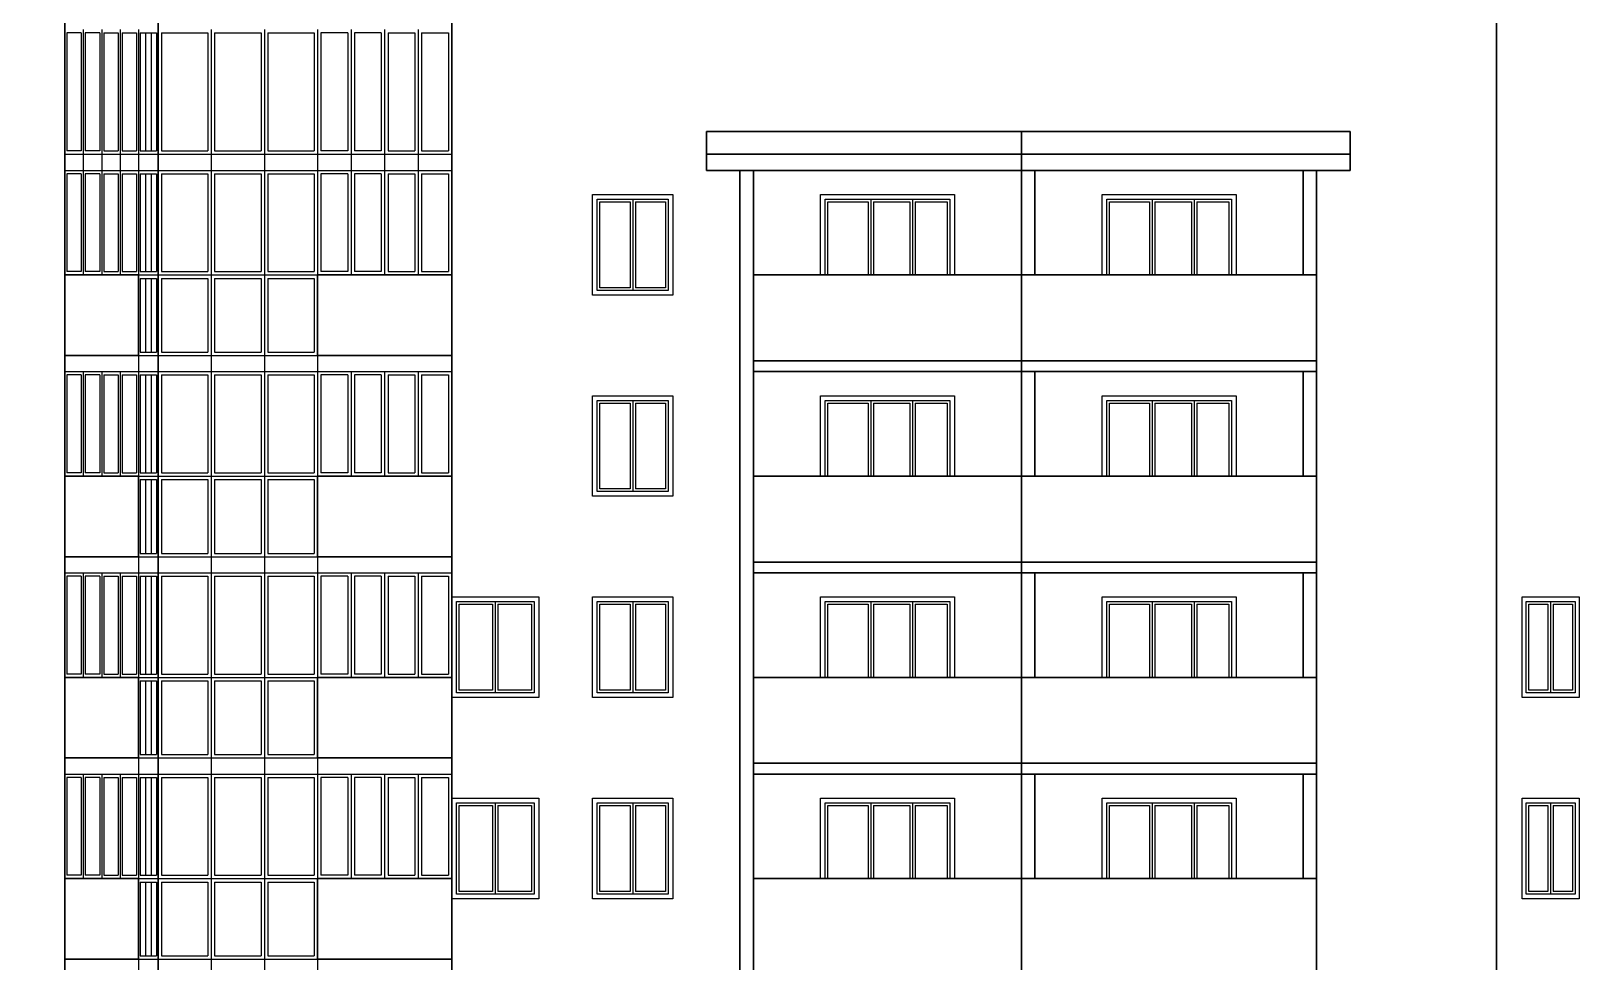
# Model space of a CAD drawing. Header units: inches. Extents: x -634 to 3638, y -6930911 to 5552.
# Drawn here: x 1970.87 to 1993.28, y 3421.31 to 3434.7 of the extents above; entities that cross this region are included whole.
import ezdxf

# ---------------------------------------------------------------- set-up
doc = ezdxf.new("R2010")
doc.units = ezdxf.units.IN
doc.header["$MEASUREMENT"] = 0
doc.linetypes.add('Dashed', pattern=[1128.888893, 564.444447, -564.444447])
for name, color, linetype, lineweight in [('ELEV', 134, 'Continuous', 18), ('фасады', 7, 'Continuous', 30), ('фасады2', 7, 'Continuous', 25)]:
    doc.layers.add(name, color=color, linetype=linetype, lineweight=lineweight)

msp = doc.modelspace()

# ---------------------------------------------------------------- hatches: boundary and pattern name
at = {"layer": 'ELEV', "linetype": 'Continuous'}
h = msp.add_hatch(dxfattribs=at)
h.set_pattern_fill('ANSI31', color=256, scale=0.01044, style=0)
h.set_pattern_definition([(45, (1262.311104, 3366.587935), (-0.02343928418428, 0.02343928418428), [])])
edge = h.paths.add_edge_path()
edge.add_ellipse((1445.78234, 3471.96182), major_axis=(0, 6932302.83262), ratio=0.00000001506, start_angle=89.999976115149, end_angle=270.000023884851)
edge.add_line((1445.67794, 3474.85168), (1445.67794, 3528.48347))
edge.add_line((1445.67794, 3528.48347), (1445.88675, 3528.48347))
edge.add_line((1445.88675, 3528.48347), (1445.88675, 3474.85168))

# ---------------------------------------------------------------- linework, layer by layer
at = {"layer": 'фасады', "color": 7, "ltscale": 100}
for points in [[(1971.35678, 3426.90714), (1971.35678, 3439.77536)], [(1972.69762, 3439.77536), (1972.69762, 3426.90714)], [(1976.92272, 3439.77536), (1976.92272, 3426.90714)], [(1989.84882, 3432.69494), (1980.58833, 3432.69494)], [(1971.35678, 3400.86201), (1971.35678, 3426.90714)], [(1972.69762, 3426.90714), (1972.69762, 3400.86201)], [(1976.92272, 3426.90714), (1976.92272, 3400.86201)]]:
    msp.add_lwpolyline(points, dxfattribs=at)
at = {"layer": 'фасады', "color": 7, "linetype": 'Dashed', "ltscale": 100}
for points in [[(1991.95462, 3432.69494), (1991.95462, 3436.10975)], [(1980.58833, 3432.69494), (1980.58833, 3433.25448)], [(1980.58833, 3433.25448), (1989.84882, 3433.25448)], [(1985.12211, 3433.25448), (1985.12211, 3429.80104)], [(1989.84882, 3432.69494), (1989.84882, 3433.25448)], [(1980.58833, 3432.92645), (1989.84882, 3432.92645)], [(1981.07065, 3432.69494), (1981.07065, 3429.80104)], [(1981.26358, 3432.69494), (1981.26358, 3429.80104)], [(1985.31504, 3432.69494), (1985.31504, 3431.19011)], [(1989.17358, 3432.69494), (1989.17358, 3431.19011)], [(1989.3665, 3432.69494), (1989.3665, 3429.80104)], [(1991.95462, 3432.69494), (1991.95462, 3429.80104)], [(1981.26358, 3431.19011), (1989.3665, 3431.19011)], [(1981.07065, 3429.80104), (1981.07065, 3426.90714)], [(1981.26358, 3429.95538), (1989.3665, 3429.95538)], [(1981.26358, 3429.80104), (1981.26358, 3426.90714)], [(1981.26358, 3429.80104), (1989.3665, 3429.80104)], [(1985.12211, 3429.80104), (1985.12211, 3426.90714)], [(1985.31504, 3429.80104), (1985.31504, 3428.29621)], [(1989.17358, 3429.80104), (1989.17358, 3428.29621)], [(1989.3665, 3429.80104), (1989.3665, 3426.90714)], [(1991.95462, 3429.80104), (1991.95462, 3426.90714)], [(1981.26358, 3428.29621), (1989.3665, 3428.29621)], [(1981.07065, 3426.90714), (1981.07065, 3424.01323)], [(1981.26358, 3427.06148), (1989.3665, 3427.06148)], [(1981.26358, 3426.90714), (1981.26358, 3424.01323)], [(1981.26358, 3426.90714), (1989.3665, 3426.90714)], [(1981.26358, 3426.90714), (1989.3665, 3426.90714)], [(1985.12211, 3426.90714), (1985.12211, 3424.01323)], [(1985.31504, 3426.90714), (1985.31504, 3425.40231)], [(1989.17358, 3426.90714), (1989.17358, 3425.40231)], [(1989.3665, 3426.90714), (1989.3665, 3424.01323)], [(1991.95462, 3426.90714), (1991.95462, 3424.01323)], [(1981.26358, 3425.40231), (1989.3665, 3425.40231)], [(1981.26358, 3424.16758), (1989.3665, 3424.16758)], [(1981.07065, 3424.01323), (1981.07065, 3421.11933)], [(1981.26358, 3424.01323), (1981.26358, 3421.11933)], [(1981.26358, 3424.01323), (1989.3665, 3424.01323)], [(1985.12211, 3424.01323), (1985.12211, 3421.11933)], [(1985.31504, 3424.01323), (1985.31504, 3422.5084)], [(1989.17358, 3424.01323), (1989.17358, 3422.5084)], [(1989.3665, 3424.01323), (1989.3665, 3421.11933)], [(1991.95462, 3424.01323), (1991.95462, 3421.11933)], [(1981.26358, 3422.5084), (1989.3665, 3422.5084)]]:
    msp.add_lwpolyline(points, dxfattribs=at)
at = {"layer": 'фасады', "color": 7, "ltscale": 100}
for points in [[(1971.35678, 3431.19011), (1972.41788, 3431.19011), (1972.41788, 3430.03255), (1971.35678, 3430.03255)], [(1976.92272, 3431.19011), (1974.99345, 3431.19011), (1974.99345, 3430.03255), (1976.92272, 3430.03255)], [(1971.35678, 3428.29621), (1972.41788, 3428.29621), (1972.41788, 3427.13865), (1971.35678, 3427.13865)], [(1976.92272, 3428.29621), (1974.99345, 3428.29621), (1974.99345, 3427.13865), (1976.92272, 3427.13865)], [(1971.35678, 3425.40231), (1972.41788, 3425.40231), (1972.41788, 3424.24475), (1971.35678, 3424.24475)], [(1976.92272, 3425.40231), (1974.99345, 3425.40231), (1974.99345, 3424.24475), (1976.92272, 3424.24475)], [(1971.35678, 3422.5084), (1972.41788, 3422.5084), (1972.41788, 3421.35084), (1971.35678, 3421.35084)], [(1976.92272, 3422.5084), (1974.99345, 3422.5084), (1974.99345, 3421.35084), (1976.92272, 3421.35084)]]:
    msp.add_lwpolyline(points, close=True, dxfattribs=at)
at = {"layer": 'фасады2', "color": 7, "ltscale": 100}
for p, q in [((1972.41788, 3431.19011), (1971.35678, 3431.19011)), ((1972.41788, 3431.19011), (1971.35678, 3431.19011)), ((1972.41788, 3431.19011), (1971.35678, 3431.19011)), ((1976.92272, 3431.19011), (1974.99345, 3431.19011)), ((1976.92272, 3431.19011), (1974.99345, 3431.19011)), ((1976.92272, 3431.19011), (1974.99345, 3431.19011)), ((1972.41788, 3428.29621), (1971.35678, 3428.29621)), ((1972.41788, 3428.29621), (1971.35678, 3428.29621)), ((1972.41788, 3428.29621), (1971.35678, 3428.29621)), ((1976.92272, 3428.29621), (1974.99345, 3428.29621)), ((1976.92272, 3428.29621), (1974.99345, 3428.29621)), ((1976.92272, 3428.29621), (1974.99345, 3428.29621)), ((1976.99025, 3426.49234), (1978.10922, 3426.49234)), ((1976.99025, 3425.18044), (1976.99025, 3426.49234)), ((1977.02883, 3425.21903), (1977.02883, 3426.45376)), ((1977.02883, 3426.45376), (1977.51115, 3426.45376)), ((1977.58832, 3426.45376), (1978.07064, 3426.45376)), ((1978.07064, 3426.45376), (1978.07064, 3425.21903)), ((1978.10922, 3426.49234), (1978.10922, 3425.18044)), ((1992.38243, 3425.18044), (1992.38243, 3426.49234)), ((1992.38243, 3426.49234), (1993.08662, 3426.49234)), ((1992.42102, 3425.21903), (1992.42102, 3426.45376)), ((1992.42102, 3426.45376), (1992.69594, 3426.45376)), ((1992.77311, 3426.45376), (1993.04803, 3426.45376)), ((1993.04803, 3426.45376), (1993.04803, 3425.21903)), ((1993.08662, 3426.49234), (1993.08662, 3425.18044)), ((1972.41788, 3425.40231), (1971.35678, 3425.40231)), ((1972.41788, 3425.40231), (1971.35678, 3425.40231)), ((1972.41788, 3425.40231), (1971.35678, 3425.40231)), ((1976.92272, 3425.40231), (1974.99345, 3425.40231)), ((1976.92272, 3425.40231), (1974.99345, 3425.40231)), ((1976.92272, 3425.40231), (1974.99345, 3425.40231)), ((1978.10922, 3425.18044), (1976.99025, 3425.18044)), ((1977.51115, 3425.21903), (1977.02883, 3425.21903)), ((1978.07064, 3425.21903), (1977.58832, 3425.21903)), ((1993.08662, 3425.18044), (1992.38243, 3425.18044)), ((1992.69594, 3425.21903), (1992.42102, 3425.21903)), ((1993.04803, 3425.21903), (1992.77311, 3425.21903)), ((1976.99025, 3423.59844), (1978.10922, 3423.59844)), ((1976.99025, 3422.28654), (1976.99025, 3423.59844)), ((1977.02883, 3422.32512), (1977.02883, 3423.55986)), ((1977.02883, 3423.55986), (1977.51115, 3423.55986)), ((1977.58832, 3423.55986), (1978.07064, 3423.55986)), ((1978.07064, 3423.55986), (1978.07064, 3422.32512)), ((1978.10922, 3423.59844), (1978.10922, 3422.28654)), ((1992.38243, 3422.28654), (1992.38243, 3423.59844)), ((1992.38243, 3423.59844), (1993.08662, 3423.59844)), ((1992.42102, 3422.32512), (1992.42102, 3423.55986)), ((1992.42102, 3423.55986), (1992.69594, 3423.55986)), ((1992.77311, 3423.55986), (1993.04803, 3423.55986)), ((1993.04803, 3423.55986), (1993.04803, 3422.32512)), ((1993.08662, 3423.59844), (1993.08662, 3422.28654)), ((1972.41788, 3422.5084), (1971.35678, 3422.5084)), ((1972.41788, 3422.5084), (1971.35678, 3422.5084)), ((1972.41788, 3422.5084), (1971.35678, 3422.5084)), ((1976.92272, 3422.5084), (1974.99345, 3422.5084)), ((1976.92272, 3422.5084), (1974.99345, 3422.5084)), ((1976.92272, 3422.5084), (1974.99345, 3422.5084)), ((1978.10922, 3422.28654), (1976.99025, 3422.28654)), ((1977.51115, 3422.32512), (1977.02883, 3422.32512)), ((1978.07064, 3422.32512), (1977.58832, 3422.32512)), ((1993.08662, 3422.28654), (1992.38243, 3422.28654)), ((1992.69594, 3422.32512), (1992.42102, 3422.32512)), ((1993.04803, 3422.32512), (1992.77311, 3422.32512))]:
    msp.add_line(p, q, dxfattribs=at)
at = {"layer": 'фасады2', "color": 7, "linetype": 'Dashed', "ltscale": 100}
for points in [[(1976.92272, 3432.69494), (1976.92272, 3439.77536)], [(1971.35678, 3434.72067), (1971.35678, 3432.69494)], [(1971.62206, 3434.72067), (1971.62206, 3432.69494)], [(1971.88733, 3434.72067), (1971.88733, 3432.69494)], [(1972.1526, 3434.72067), (1972.1526, 3432.69494)], [(1972.41788, 3434.72067), (1972.41788, 3432.69494)], [(1972.69762, 3434.72067), (1972.69762, 3432.69494)], [(1973.46258, 3434.72067), (1973.46258, 3432.69494)], [(1974.22753, 3434.72067), (1974.22753, 3432.69494)], [(1974.99345, 3434.72067), (1974.99345, 3432.69494)], [(1975.47577, 3434.72067), (1975.47577, 3432.69494)], [(1975.95809, 3434.72067), (1975.95809, 3432.69494)], [(1976.4404, 3434.72067), (1976.4404, 3432.69494)], [(1971.38572, 3434.67244), (1971.38572, 3432.97469)], [(1971.59312, 3434.67244), (1971.38572, 3434.67244)], [(1971.59312, 3434.67244), (1971.59312, 3432.97469)], [(1971.65099, 3434.67244), (1971.65099, 3432.97469)], [(1971.85839, 3434.67244), (1971.65099, 3434.67244)], [(1971.85839, 3434.67244), (1971.85839, 3432.97469)], [(1971.91627, 3434.67244), (1971.91627, 3432.97469)], [(1971.91627, 3434.67244), (1972.12367, 3434.67244)], [(1972.12367, 3434.67244), (1972.12367, 3432.97469)], [(1972.18154, 3434.67244), (1972.18154, 3432.97469)], [(1972.18154, 3434.67244), (1972.38894, 3434.67244)], [(1972.38894, 3434.67244), (1972.38894, 3432.97469)], [(1972.44199, 3434.67244), (1972.67351, 3434.67244)], [(1972.74585, 3434.67244), (1973.41435, 3434.67244)], [(1973.51081, 3434.67244), (1974.1793, 3434.67244)], [(1974.27576, 3434.67244), (1974.94426, 3434.67244)], [(1975.42754, 3434.67244), (1975.04168, 3434.67244)], [(1975.42754, 3434.67244), (1975.42754, 3432.97469)], [(1975.524, 3434.67244), (1975.524, 3432.97469)], [(1975.90986, 3434.67244), (1975.524, 3434.67244)], [(1975.90986, 3434.67244), (1975.90986, 3432.97469)], [(1976.00632, 3434.67244), (1976.00632, 3432.97469)], [(1976.00632, 3434.67244), (1976.39217, 3434.67244)], [(1976.39217, 3434.67244), (1976.39217, 3432.97469)], [(1976.48864, 3434.67244), (1976.48864, 3432.97469)], [(1976.48864, 3434.67244), (1976.87449, 3434.67244)], [(1971.35678, 3432.92645), (1976.92272, 3432.92645)], [(1971.35678, 3432.92645), (1976.92272, 3432.92645)], [(1971.35678, 3432.92645), (1976.92272, 3432.92645)], [(1971.59312, 3432.97469), (1971.38572, 3432.97469)], [(1971.85839, 3432.97469), (1971.65099, 3432.97469)], [(1971.91627, 3432.97469), (1972.12367, 3432.97469)], [(1972.18154, 3432.97469), (1972.38894, 3432.97469)], [(1972.44199, 3432.97469), (1972.67351, 3432.97469)], [(1972.74585, 3432.97469), (1973.41435, 3432.97469)], [(1973.51081, 3432.97469), (1974.1793, 3432.97469)], [(1974.27576, 3432.97469), (1974.94426, 3432.97469)], [(1975.42754, 3432.97469), (1975.04168, 3432.97469)], [(1975.90986, 3432.97469), (1975.524, 3432.97469)], [(1976.00632, 3432.97469), (1976.39217, 3432.97469)], [(1976.48864, 3432.97469), (1976.87449, 3432.97469)], [(1971.35678, 3432.69494), (1971.35678, 3429.80104)], [(1971.35678, 3432.69494), (1971.35678, 3429.80104)], [(1971.35678, 3432.69494), (1971.35678, 3429.80104)], [(1971.35678, 3432.69494), (1976.92272, 3432.69494)], [(1971.62206, 3432.69494), (1971.62206, 3431.19011)], [(1971.88733, 3432.69494), (1971.88733, 3431.19011)], [(1972.1526, 3432.69494), (1972.1526, 3431.19011)], [(1972.41788, 3432.69494), (1972.41788, 3429.80104)], [(1972.41788, 3432.69494), (1972.41788, 3429.80104)], [(1972.41788, 3432.69494), (1972.41788, 3429.80104)], [(1972.69762, 3432.69494), (1972.69762, 3429.80104)], [(1972.69762, 3432.69494), (1972.69762, 3429.80104)], [(1972.69762, 3432.69494), (1972.69762, 3429.80104)], [(1973.46258, 3432.69494), (1973.46258, 3429.80104)], [(1974.22753, 3432.69494), (1974.22753, 3429.80104)], [(1974.99345, 3432.69494), (1974.99345, 3429.80104)], [(1974.99345, 3432.69494), (1974.99345, 3429.80104)], [(1974.99345, 3432.69494), (1974.99345, 3429.80104)], [(1975.47577, 3432.69494), (1975.47577, 3431.19011)], [(1975.95809, 3432.69494), (1975.95809, 3431.19011)], [(1976.4404, 3432.69494), (1976.4404, 3431.19011)], [(1976.92272, 3432.69494), (1976.92272, 3429.80104)], [(1976.92272, 3432.69494), (1976.92272, 3429.80104)], [(1976.92272, 3432.69494), (1976.92272, 3429.80104)], [(1971.38572, 3432.64671), (1971.38572, 3431.23834)], [(1971.59312, 3432.64671), (1971.38572, 3432.64671)], [(1971.59312, 3432.64671), (1971.59312, 3431.23834)], [(1971.65099, 3432.64671), (1971.65099, 3431.23834)], [(1971.85839, 3432.64671), (1971.65099, 3432.64671)], [(1971.85839, 3432.64671), (1971.85839, 3431.23834)], [(1971.91627, 3432.64671), (1971.91627, 3431.23834)], [(1971.91627, 3432.64671), (1972.12367, 3432.64671)], [(1972.12367, 3432.64671), (1972.12367, 3431.23834)], [(1972.18154, 3432.64671), (1972.18154, 3431.23834)], [(1972.18154, 3432.64671), (1972.38894, 3432.64671)], [(1972.38894, 3432.64671), (1972.38894, 3431.23834)], [(1972.44199, 3432.64671), (1972.67351, 3432.64671)], [(1972.74585, 3432.64671), (1973.41435, 3432.64671)], [(1973.51081, 3432.64671), (1974.1793, 3432.64671)], [(1974.27576, 3432.64671), (1974.94426, 3432.64671)], [(1975.42754, 3432.64671), (1975.04168, 3432.64671)], [(1975.42754, 3432.64671), (1975.42754, 3431.23834)], [(1975.524, 3432.64671), (1975.524, 3431.23834)], [(1975.90986, 3432.64671), (1975.524, 3432.64671)], [(1975.90986, 3432.64671), (1975.90986, 3431.23834)], [(1976.00632, 3432.64671), (1976.00632, 3431.23834)], [(1976.00632, 3432.64671), (1976.39217, 3432.64671)], [(1976.39217, 3432.64671), (1976.39217, 3431.23834)], [(1976.48864, 3432.64671), (1976.48864, 3431.23834)], [(1976.48864, 3432.64671), (1976.87449, 3432.64671)], [(1982.22821, 3431.19011), (1982.22821, 3432.34767), (1984.15748, 3432.34767), (1984.15748, 3431.19011)], [(1982.29573, 3431.19011), (1982.29573, 3432.28015), (1984.08995, 3432.28015), (1984.08995, 3431.19011)], [(1982.33432, 3431.19011), (1982.33432, 3432.24156), (1982.9131, 3432.24156)], [(1982.9131, 3432.24156), (1982.9131, 3431.19011)], [(1982.95169, 3432.28015), (1982.95169, 3431.19011)], [(1982.99027, 3432.24156), (1982.99027, 3431.19011)], [(1982.99027, 3432.24156), (1983.516, 3432.24156)], [(1983.516, 3432.24156), (1983.516, 3431.19011)], [(1983.55458, 3432.28015), (1983.55458, 3431.19011)], [(1983.59317, 3432.24156), (1983.59317, 3431.19011)], [(1983.59317, 3432.24156), (1984.05137, 3432.24156), (1984.05137, 3431.19011)], [(1986.27967, 3431.19011), (1986.27967, 3432.34767), (1988.20894, 3432.34767), (1988.20894, 3431.19011)], [(1986.3472, 3431.19011), (1986.3472, 3432.28015), (1988.14142, 3432.28015), (1988.14142, 3431.19011)], [(1986.38578, 3431.19011), (1986.38578, 3432.24156), (1986.96456, 3432.24156)], [(1986.96456, 3432.24156), (1986.96456, 3431.19011)], [(1987.00315, 3432.28015), (1987.00315, 3431.19011)], [(1987.04174, 3432.24156), (1987.04174, 3431.19011)], [(1987.04174, 3432.24156), (1987.56746, 3432.24156)], [(1987.56746, 3432.24156), (1987.56746, 3431.19011)], [(1987.60605, 3432.28015), (1987.60605, 3431.19011)], [(1987.64463, 3432.24156), (1987.64463, 3431.19011)], [(1987.64463, 3432.24156), (1988.10283, 3432.24156), (1988.10283, 3431.19011)], [(1971.35678, 3431.19011), (1976.92272, 3431.19011)], [(1971.35678, 3431.19011), (1976.92272, 3431.19011)], [(1971.59312, 3431.23834), (1971.38572, 3431.23834)], [(1971.85839, 3431.23834), (1971.65099, 3431.23834)], [(1971.91627, 3431.23834), (1972.12367, 3431.23834)], [(1972.18154, 3431.23834), (1972.38894, 3431.23834)], [(1972.44199, 3431.23834), (1972.67351, 3431.23834)], [(1972.44199, 3431.14188), (1972.67351, 3431.14188)], [(1972.74585, 3431.23834), (1973.41435, 3431.23834)], [(1972.74585, 3431.14188), (1973.41435, 3431.14188)], [(1973.51081, 3431.23834), (1974.1793, 3431.23834)], [(1973.51081, 3431.14188), (1974.1793, 3431.14188)], [(1974.27576, 3431.23834), (1974.94426, 3431.23834)], [(1974.27576, 3431.14188), (1974.94426, 3431.14188)], [(1975.42754, 3431.23834), (1975.04168, 3431.23834)], [(1975.90986, 3431.23834), (1975.524, 3431.23834)], [(1976.00632, 3431.23834), (1976.39217, 3431.23834)], [(1976.48864, 3431.23834), (1976.87449, 3431.23834)], [(1972.41788, 3430.03255), (1974.99345, 3430.03255)], [(1972.44199, 3430.08078), (1972.67351, 3430.08078)], [(1972.74585, 3430.08078), (1973.41435, 3430.08078)], [(1973.51081, 3430.08078), (1974.1793, 3430.08078)], [(1974.27576, 3430.08078), (1974.94426, 3430.08078)], [(1971.35678, 3429.80104), (1971.35678, 3426.90714)], [(1971.35678, 3429.80104), (1971.35678, 3426.90714)], [(1971.35678, 3429.80104), (1971.35678, 3426.90714)], [(1971.35678, 3429.80104), (1976.92272, 3429.80104)], [(1971.35678, 3429.80104), (1976.92272, 3429.80104)], [(1971.62206, 3429.80104), (1971.62206, 3428.29621)], [(1971.88733, 3429.80104), (1971.88733, 3428.29621)], [(1972.1526, 3429.80104), (1972.1526, 3428.29621)], [(1972.41788, 3429.80104), (1972.41788, 3426.90714)], [(1972.41788, 3429.80104), (1972.41788, 3426.90714)], [(1972.41788, 3429.80104), (1972.41788, 3426.90714)], [(1972.69762, 3429.80104), (1972.69762, 3426.90714)], [(1972.69762, 3429.80104), (1972.69762, 3426.90714)], [(1972.69762, 3429.80104), (1972.69762, 3426.90714)], [(1973.46258, 3429.80104), (1973.46258, 3426.90714)], [(1974.22753, 3429.80104), (1974.22753, 3426.90714)], [(1974.99345, 3429.80104), (1974.99345, 3426.90714)], [(1974.99345, 3429.80104), (1974.99345, 3426.90714)], [(1974.99345, 3429.80104), (1974.99345, 3426.90714)], [(1975.47577, 3429.80104), (1975.47577, 3428.29621)], [(1975.95809, 3429.80104), (1975.95809, 3428.29621)], [(1976.4404, 3429.80104), (1976.4404, 3428.29621)], [(1976.92272, 3429.80104), (1976.92272, 3426.90714)], [(1976.92272, 3429.80104), (1976.92272, 3426.90714)], [(1976.92272, 3429.80104), (1976.92272, 3426.90714)], [(1971.38572, 3429.75281), (1971.38572, 3428.34444)], [(1971.59312, 3429.75281), (1971.38572, 3429.75281)], [(1971.59312, 3429.75281), (1971.59312, 3428.34444)], [(1971.65099, 3429.75281), (1971.65099, 3428.34444)], [(1971.85839, 3429.75281), (1971.65099, 3429.75281)], [(1971.85839, 3429.75281), (1971.85839, 3428.34444)], [(1971.91627, 3429.75281), (1971.91627, 3428.34444)], [(1971.91627, 3429.75281), (1972.12367, 3429.75281)], [(1972.12367, 3429.75281), (1972.12367, 3428.34444)], [(1972.18154, 3429.75281), (1972.18154, 3428.34444)], [(1972.18154, 3429.75281), (1972.38894, 3429.75281)], [(1972.38894, 3429.75281), (1972.38894, 3428.34444)], [(1972.44199, 3429.75281), (1972.67351, 3429.75281)], [(1972.74585, 3429.75281), (1973.41435, 3429.75281)], [(1973.51081, 3429.75281), (1974.1793, 3429.75281)], [(1974.27576, 3429.75281), (1974.94426, 3429.75281)], [(1975.42754, 3429.75281), (1975.04168, 3429.75281)], [(1975.42754, 3429.75281), (1975.42754, 3428.34444)], [(1975.524, 3429.75281), (1975.524, 3428.34444)], [(1975.90986, 3429.75281), (1975.524, 3429.75281)], [(1975.90986, 3429.75281), (1975.90986, 3428.34444)], [(1976.00632, 3429.75281), (1976.00632, 3428.34444)], [(1976.00632, 3429.75281), (1976.39217, 3429.75281)], [(1976.39217, 3429.75281), (1976.39217, 3428.34444)], [(1976.48864, 3429.75281), (1976.48864, 3428.34444)], [(1976.48864, 3429.75281), (1976.87449, 3429.75281)], [(1982.22821, 3428.29621), (1982.22821, 3429.45377), (1984.15748, 3429.45377), (1984.15748, 3428.29621)], [(1982.29573, 3428.29621), (1982.29573, 3429.38625), (1984.08995, 3429.38625), (1984.08995, 3428.29621)], [(1982.33432, 3428.29621), (1982.33432, 3429.34766), (1982.9131, 3429.34766)], [(1982.9131, 3429.34766), (1982.9131, 3428.29621)], [(1982.95169, 3429.38625), (1982.95169, 3428.29621)], [(1982.99027, 3429.34766), (1982.99027, 3428.29621)], [(1982.99027, 3429.34766), (1983.516, 3429.34766)], [(1983.516, 3429.34766), (1983.516, 3428.29621)], [(1983.55458, 3429.38625), (1983.55458, 3428.29621)], [(1983.59317, 3429.34766), (1983.59317, 3428.29621)], [(1983.59317, 3429.34766), (1984.05137, 3429.34766), (1984.05137, 3428.29621)], [(1986.27967, 3428.29621), (1986.27967, 3429.45377), (1988.20894, 3429.45377), (1988.20894, 3428.29621)], [(1986.3472, 3428.29621), (1986.3472, 3429.38625), (1988.14142, 3429.38625), (1988.14142, 3428.29621)], [(1986.38578, 3428.29621), (1986.38578, 3429.34766), (1986.96456, 3429.34766)], [(1986.96456, 3429.34766), (1986.96456, 3428.29621)], [(1987.00315, 3429.38625), (1987.00315, 3428.29621)], [(1987.04174, 3429.34766), (1987.04174, 3428.29621)], [(1987.04174, 3429.34766), (1987.56746, 3429.34766)], [(1987.56746, 3429.34766), (1987.56746, 3428.29621)], [(1987.60605, 3429.38625), (1987.60605, 3428.29621)], [(1987.64463, 3429.34766), (1987.64463, 3428.29621)], [(1987.64463, 3429.34766), (1988.10283, 3429.34766), (1988.10283, 3428.29621)], [(1971.35678, 3428.29621), (1976.92272, 3428.29621)], [(1971.35678, 3428.29621), (1976.92272, 3428.29621)], [(1971.59312, 3428.34444), (1971.38572, 3428.34444)], [(1971.85839, 3428.34444), (1971.65099, 3428.34444)], [(1971.91627, 3428.34444), (1972.12367, 3428.34444)], [(1972.18154, 3428.34444), (1972.38894, 3428.34444)], [(1972.44199, 3428.34444), (1972.67351, 3428.34444)], [(1972.44199, 3428.24798), (1972.67351, 3428.24798)], [(1972.74585, 3428.34444), (1973.41435, 3428.34444)], [(1972.74585, 3428.24798), (1973.41435, 3428.24798)], [(1973.51081, 3428.34444), (1974.1793, 3428.34444)], [(1973.51081, 3428.24798), (1974.1793, 3428.24798)], [(1974.27576, 3428.34444), (1974.94426, 3428.34444)], [(1974.27576, 3428.24798), (1974.94426, 3428.24798)], [(1975.42754, 3428.34444), (1975.04168, 3428.34444)], [(1975.90986, 3428.34444), (1975.524, 3428.34444)], [(1976.00632, 3428.34444), (1976.39217, 3428.34444)], [(1976.48864, 3428.34444), (1976.87449, 3428.34444)], [(1972.41788, 3427.13865), (1974.99345, 3427.13865)], [(1972.44199, 3427.18688), (1972.67351, 3427.18688)], [(1972.74585, 3427.18688), (1973.41435, 3427.18688)], [(1973.51081, 3427.18688), (1974.1793, 3427.18688)], [(1974.27576, 3427.18688), (1974.94426, 3427.18688)], [(1971.35678, 3426.90714), (1971.35678, 3424.01323)], [(1971.35678, 3426.90714), (1971.35678, 3424.01323)], [(1971.35678, 3426.90714), (1971.35678, 3424.01323)], [(1971.35678, 3426.90714), (1976.92272, 3426.90714)], [(1971.35678, 3426.90714), (1976.92272, 3426.90714)], [(1971.35678, 3426.90714), (1976.92272, 3426.90714)], [(1971.35678, 3426.90714), (1976.92272, 3426.90714)], [(1971.38572, 3426.8589), (1971.38572, 3425.45054)], [(1971.59312, 3426.8589), (1971.38572, 3426.8589)], [(1971.59312, 3426.8589), (1971.59312, 3425.45054)], [(1971.62206, 3426.90714), (1971.62206, 3425.40231)], [(1971.65099, 3426.8589), (1971.65099, 3425.45054)], [(1971.85839, 3426.8589), (1971.65099, 3426.8589)], [(1971.85839, 3426.8589), (1971.85839, 3425.45054)], [(1971.88733, 3426.90714), (1971.88733, 3425.40231)], [(1971.91627, 3426.8589), (1971.91627, 3425.45054)], [(1971.91627, 3426.8589), (1972.12367, 3426.8589)], [(1972.12367, 3426.8589), (1972.12367, 3425.45054)], [(1972.1526, 3426.90714), (1972.1526, 3425.40231)], [(1972.18154, 3426.8589), (1972.18154, 3425.45054)], [(1972.18154, 3426.8589), (1972.38894, 3426.8589)], [(1972.38894, 3426.8589), (1972.38894, 3425.45054)], [(1972.41788, 3426.90714), (1972.41788, 3424.01323)], [(1972.41788, 3426.90714), (1972.41788, 3424.01323)], [(1972.41788, 3426.90714), (1972.41788, 3424.01323)], [(1972.44199, 3426.8589), (1972.67351, 3426.8589)], [(1972.69762, 3426.90714), (1972.69762, 3424.01323)], [(1972.69762, 3426.90714), (1972.69762, 3424.01323)], [(1972.69762, 3426.90714), (1972.69762, 3424.01323)], [(1972.74585, 3426.8589), (1973.41435, 3426.8589)], [(1973.46258, 3426.90714), (1973.46258, 3424.01323)], [(1973.51081, 3426.8589), (1974.1793, 3426.8589)], [(1974.22753, 3426.90714), (1974.22753, 3424.01323)], [(1974.27576, 3426.8589), (1974.94426, 3426.8589)], [(1974.99345, 3426.90714), (1974.99345, 3424.01323)], [(1974.99345, 3426.90714), (1974.99345, 3424.01323)], [(1974.99345, 3426.90714), (1974.99345, 3424.01323)], [(1975.42754, 3426.8589), (1975.04168, 3426.8589)], [(1975.42754, 3426.8589), (1975.42754, 3425.45054)], [(1975.47577, 3426.90714), (1975.47577, 3425.40231)], [(1975.524, 3426.8589), (1975.524, 3425.45054)], [(1975.90986, 3426.8589), (1975.524, 3426.8589)], [(1975.90986, 3426.8589), (1975.90986, 3425.45054)], [(1975.95809, 3426.90714), (1975.95809, 3425.40231)], [(1976.00632, 3426.8589), (1976.00632, 3425.45054)], [(1976.00632, 3426.8589), (1976.39217, 3426.8589)], [(1976.39217, 3426.8589), (1976.39217, 3425.45054)], [(1976.4404, 3426.90714), (1976.4404, 3425.40231)], [(1976.48864, 3426.8589), (1976.48864, 3425.45054)], [(1976.48864, 3426.8589), (1976.87449, 3426.8589)], [(1976.92272, 3426.90714), (1976.92272, 3424.01323)], [(1976.92272, 3426.90714), (1976.92272, 3424.01323)], [(1976.92272, 3426.90714), (1976.92272, 3424.01323)], [(1982.22821, 3425.40231), (1982.22821, 3426.55987), (1984.15748, 3426.55987), (1984.15748, 3425.40231)], [(1982.29573, 3425.40231), (1982.29573, 3426.49234), (1984.08995, 3426.49234), (1984.08995, 3425.40231)], [(1982.33432, 3425.40231), (1982.33432, 3426.45376), (1982.9131, 3426.45376)], [(1982.9131, 3426.45376), (1982.9131, 3425.40231)], [(1982.95169, 3426.49234), (1982.95169, 3425.40231)], [(1982.99027, 3426.45376), (1982.99027, 3425.40231)], [(1982.99027, 3426.45376), (1983.516, 3426.45376)], [(1983.516, 3426.45376), (1983.516, 3425.40231)], [(1983.55458, 3426.49234), (1983.55458, 3425.40231)], [(1983.59317, 3426.45376), (1983.59317, 3425.40231)], [(1983.59317, 3426.45376), (1984.05137, 3426.45376), (1984.05137, 3425.40231)], [(1986.27967, 3425.40231), (1986.27967, 3426.55987), (1988.20894, 3426.55987), (1988.20894, 3425.40231)], [(1986.3472, 3425.40231), (1986.3472, 3426.49234), (1988.14142, 3426.49234), (1988.14142, 3425.40231)], [(1986.38578, 3425.40231), (1986.38578, 3426.45376), (1986.96456, 3426.45376)], [(1986.96456, 3426.45376), (1986.96456, 3425.40231)], [(1987.00315, 3426.49234), (1987.00315, 3425.40231)], [(1987.04174, 3426.45376), (1987.04174, 3425.40231)], [(1987.04174, 3426.45376), (1987.56746, 3426.45376)], [(1987.56746, 3426.45376), (1987.56746, 3425.40231)], [(1987.60605, 3426.49234), (1987.60605, 3425.40231)], [(1987.64463, 3426.45376), (1987.64463, 3425.40231)], [(1987.64463, 3426.45376), (1988.10283, 3426.45376), (1988.10283, 3425.40231)], [(1971.35678, 3425.40231), (1976.92272, 3425.40231)], [(1971.35678, 3425.40231), (1976.92272, 3425.40231)], [(1971.59312, 3425.45054), (1971.38572, 3425.45054)], [(1971.85839, 3425.45054), (1971.65099, 3425.45054)], [(1971.91627, 3425.45054), (1972.12367, 3425.45054)], [(1972.18154, 3425.45054), (1972.38894, 3425.45054)], [(1972.44199, 3425.45054), (1972.67351, 3425.45054)], [(1972.44199, 3425.35408), (1972.67351, 3425.35408)], [(1972.74585, 3425.45054), (1973.41435, 3425.45054)], [(1972.74585, 3425.35408), (1973.41435, 3425.35408)], [(1973.51081, 3425.45054), (1974.1793, 3425.45054)], [(1973.51081, 3425.35408), (1974.1793, 3425.35408)], [(1974.27576, 3425.45054), (1974.94426, 3425.45054)], [(1974.27576, 3425.35408), (1974.94426, 3425.35408)], [(1975.42754, 3425.45054), (1975.04168, 3425.45054)], [(1975.90986, 3425.45054), (1975.524, 3425.45054)], [(1976.00632, 3425.45054), (1976.39217, 3425.45054)], [(1976.48864, 3425.45054), (1976.87449, 3425.45054)], [(1972.41788, 3424.24475), (1974.99345, 3424.24475)], [(1972.44199, 3424.29298), (1972.67351, 3424.29298)], [(1972.74585, 3424.29298), (1973.41435, 3424.29298)], [(1973.51081, 3424.29298), (1974.1793, 3424.29298)], [(1974.27576, 3424.29298), (1974.94426, 3424.29298)], [(1971.35678, 3424.01323), (1971.35678, 3421.11933)], [(1971.35678, 3424.01323), (1971.35678, 3421.11933)], [(1971.35678, 3424.01323), (1971.35678, 3421.11933)], [(1971.35678, 3424.01323), (1976.92272, 3424.01323)], [(1971.35678, 3424.01323), (1976.92272, 3424.01323)], [(1971.38572, 3423.965), (1971.38572, 3422.55664)], [(1971.59312, 3423.965), (1971.38572, 3423.965)], [(1971.59312, 3423.965), (1971.59312, 3422.55664)], [(1971.62206, 3424.01323), (1971.62206, 3422.5084)], [(1971.65099, 3423.965), (1971.65099, 3422.55664)], [(1971.85839, 3423.965), (1971.65099, 3423.965)], [(1971.85839, 3423.965), (1971.85839, 3422.55664)], [(1971.88733, 3424.01323), (1971.88733, 3422.5084)], [(1971.91627, 3423.965), (1971.91627, 3422.55664)], [(1971.91627, 3423.965), (1972.12367, 3423.965)], [(1972.12367, 3423.965), (1972.12367, 3422.55664)], [(1972.1526, 3424.01323), (1972.1526, 3422.5084)], [(1972.18154, 3423.965), (1972.18154, 3422.55664)], [(1972.18154, 3423.965), (1972.38894, 3423.965)], [(1972.38894, 3423.965), (1972.38894, 3422.55664)], [(1972.41788, 3424.01323), (1972.41788, 3421.11933)], [(1972.41788, 3424.01323), (1972.41788, 3421.11933)], [(1972.41788, 3424.01323), (1972.41788, 3421.11933)], [(1972.44199, 3423.965), (1972.67351, 3423.965)], [(1972.69762, 3424.01323), (1972.69762, 3421.11933)], [(1972.69762, 3424.01323), (1972.69762, 3421.11933)], [(1972.69762, 3424.01323), (1972.69762, 3421.11933)], [(1972.74585, 3423.965), (1973.41435, 3423.965)], [(1973.46258, 3424.01323), (1973.46258, 3421.11933)], [(1973.51081, 3423.965), (1974.1793, 3423.965)], [(1974.22753, 3424.01323), (1974.22753, 3421.11933)], [(1974.27576, 3423.965), (1974.94426, 3423.965)], [(1974.99345, 3424.01323), (1974.99345, 3421.11933)], [(1974.99345, 3424.01323), (1974.99345, 3421.11933)], [(1974.99345, 3424.01323), (1974.99345, 3421.11933)], [(1975.42754, 3423.965), (1975.04168, 3423.965)], [(1975.42754, 3423.965), (1975.42754, 3422.55664)], [(1975.47577, 3424.01323), (1975.47577, 3422.5084)], [(1975.524, 3423.965), (1975.524, 3422.55664)], [(1975.90986, 3423.965), (1975.524, 3423.965)], [(1975.90986, 3423.965), (1975.90986, 3422.55664)], [(1975.95809, 3424.01323), (1975.95809, 3422.5084)], [(1976.00632, 3423.965), (1976.00632, 3422.55664)], [(1976.00632, 3423.965), (1976.39217, 3423.965)], [(1976.39217, 3423.965), (1976.39217, 3422.55664)], [(1976.4404, 3424.01323), (1976.4404, 3422.5084)], [(1976.48864, 3423.965), (1976.48864, 3422.55664)], [(1976.48864, 3423.965), (1976.87449, 3423.965)], [(1976.92272, 3424.01323), (1976.92272, 3421.11933)], [(1976.92272, 3424.01323), (1976.92272, 3421.11933)], [(1976.92272, 3424.01323), (1976.92272, 3421.11933)], [(1982.22821, 3422.5084), (1982.22821, 3423.66597), (1984.15748, 3423.66597), (1984.15748, 3422.5084)], [(1982.29573, 3422.5084), (1982.29573, 3423.59844), (1984.08995, 3423.59844), (1984.08995, 3422.5084)], [(1982.33432, 3422.5084), (1982.33432, 3423.55986), (1982.9131, 3423.55986)], [(1982.9131, 3423.55986), (1982.9131, 3422.5084)], [(1982.95169, 3423.59844), (1982.95169, 3422.5084)], [(1982.99027, 3423.55986), (1982.99027, 3422.5084)], [(1982.99027, 3423.55986), (1983.516, 3423.55986)], [(1983.516, 3423.55986), (1983.516, 3422.5084)], [(1983.55458, 3423.59844), (1983.55458, 3422.5084)], [(1983.59317, 3423.55986), (1983.59317, 3422.5084)], [(1983.59317, 3423.55986), (1984.05137, 3423.55986), (1984.05137, 3422.5084)], [(1986.27967, 3422.5084), (1986.27967, 3423.66597), (1988.20894, 3423.66597), (1988.20894, 3422.5084)], [(1986.3472, 3422.5084), (1986.3472, 3423.59844), (1988.14142, 3423.59844), (1988.14142, 3422.5084)], [(1986.38578, 3422.5084), (1986.38578, 3423.55986), (1986.96456, 3423.55986)], [(1986.96456, 3423.55986), (1986.96456, 3422.5084)], [(1987.00315, 3423.59844), (1987.00315, 3422.5084)], [(1987.04174, 3423.55986), (1987.04174, 3422.5084)], [(1987.04174, 3423.55986), (1987.56746, 3423.55986)], [(1987.56746, 3423.55986), (1987.56746, 3422.5084)], [(1987.60605, 3423.59844), (1987.60605, 3422.5084)], [(1987.64463, 3423.55986), (1987.64463, 3422.5084)], [(1987.64463, 3423.55986), (1988.10283, 3423.55986), (1988.10283, 3422.5084)], [(1971.35678, 3422.5084), (1976.92272, 3422.5084)], [(1971.35678, 3422.5084), (1976.92272, 3422.5084)], [(1971.59312, 3422.55664), (1971.38572, 3422.55664)], [(1971.85839, 3422.55664), (1971.65099, 3422.55664)], [(1971.91627, 3422.55664), (1972.12367, 3422.55664)], [(1972.18154, 3422.55664), (1972.38894, 3422.55664)], [(1972.44199, 3422.55664), (1972.67351, 3422.55664)], [(1972.44199, 3422.46017), (1972.67351, 3422.46017)], [(1972.74585, 3422.55664), (1973.41435, 3422.55664)], [(1972.74585, 3422.46017), (1973.41435, 3422.46017)], [(1973.51081, 3422.55664), (1974.1793, 3422.55664)], [(1973.51081, 3422.46017), (1974.1793, 3422.46017)], [(1974.27576, 3422.55664), (1974.94426, 3422.55664)], [(1974.27576, 3422.46017), (1974.94426, 3422.46017)], [(1975.42754, 3422.55664), (1975.04168, 3422.55664)], [(1975.90986, 3422.55664), (1975.524, 3422.55664)], [(1976.00632, 3422.55664), (1976.39217, 3422.55664)], [(1976.48864, 3422.55664), (1976.87449, 3422.55664)], [(1972.41788, 3421.35084), (1974.99345, 3421.35084)], [(1972.44199, 3421.39907), (1972.67351, 3421.39907)], [(1972.74585, 3421.39907), (1973.41435, 3421.39907)], [(1973.51081, 3421.39907), (1974.1793, 3421.39907)], [(1974.27576, 3421.39907), (1974.94426, 3421.39907)]]:
    msp.add_lwpolyline(points, dxfattribs=at)
at = {"layer": 'фасады2', "color": 7, "ltscale": 100}
for points in [[(1972.44199, 3434.67244), (1972.44199, 3432.97469)], [(1972.51917, 3434.67244), (1972.51917, 3432.97469)], [(1972.59634, 3434.67244), (1972.59634, 3432.97469)], [(1972.67351, 3434.67244), (1972.67351, 3432.97469)], [(1972.74585, 3434.67244), (1972.74585, 3432.97469)], [(1973.41435, 3434.67244), (1973.41435, 3432.97469)], [(1973.51081, 3434.67244), (1973.51081, 3432.97469)], [(1974.1793, 3434.67244), (1974.1793, 3432.97469)], [(1974.27576, 3434.67244), (1974.27576, 3432.97469)], [(1974.94426, 3434.67244), (1974.94426, 3432.97469)], [(1975.04168, 3434.67244), (1975.04168, 3432.97469)], [(1976.87449, 3434.67244), (1976.87449, 3432.97469)], [(1974.99345, 3432.69494), (1974.99345, 3429.80104)], [(1972.44199, 3432.64671), (1972.44199, 3431.23834)], [(1972.51917, 3432.64671), (1972.51917, 3431.23834)], [(1972.59634, 3432.64671), (1972.59634, 3431.23834)], [(1972.67351, 3432.64671), (1972.67351, 3431.23834)], [(1972.74585, 3432.64671), (1972.74585, 3431.23834)], [(1973.41435, 3432.64671), (1973.41435, 3431.23834)], [(1973.51081, 3432.64671), (1973.51081, 3431.23834)], [(1974.1793, 3432.64671), (1974.1793, 3431.23834)], [(1974.27576, 3432.64671), (1974.27576, 3431.23834)], [(1974.94426, 3432.64671), (1974.94426, 3431.23834)], [(1975.04168, 3432.64671), (1975.04168, 3431.23834)], [(1976.87449, 3432.64671), (1976.87449, 3431.23834)], [(1979.48865, 3431.00683), (1979.05456, 3431.00683), (1979.05456, 3432.24156), (1979.48865, 3432.24156)], [(1979.48865, 3432.24156), (1979.48865, 3431.00683)], [(1979.52723, 3432.28015), (1979.52723, 3430.96825)], [(1979.56582, 3432.24156), (1979.9999, 3432.24156), (1979.9999, 3431.00683), (1979.56582, 3431.00683)], [(1979.56582, 3432.24156), (1979.56582, 3431.00683)], [(1972.44199, 3431.14188), (1972.44199, 3430.08078)], [(1972.51917, 3431.14188), (1972.51917, 3430.08078)], [(1972.59634, 3431.14188), (1972.59634, 3430.08078)], [(1972.67351, 3431.14188), (1972.67351, 3430.08078)], [(1972.74585, 3431.14188), (1972.74585, 3430.08078)], [(1973.41435, 3431.14188), (1973.41435, 3430.08078)], [(1973.51081, 3431.14188), (1973.51081, 3430.08078)], [(1974.1793, 3431.14188), (1974.1793, 3430.08078)], [(1974.27576, 3431.14188), (1974.27576, 3430.08078)], [(1974.94426, 3431.14188), (1974.94426, 3430.08078)], [(1974.99345, 3429.80104), (1974.99345, 3426.90714)], [(1972.44199, 3429.75281), (1972.44199, 3428.34444)], [(1972.51917, 3429.75281), (1972.51917, 3428.34444)], [(1972.59634, 3429.75281), (1972.59634, 3428.34444)], [(1972.67351, 3429.75281), (1972.67351, 3428.34444)], [(1972.74585, 3429.75281), (1972.74585, 3428.34444)], [(1973.41435, 3429.75281), (1973.41435, 3428.34444)], [(1973.51081, 3429.75281), (1973.51081, 3428.34444)], [(1974.1793, 3429.75281), (1974.1793, 3428.34444)], [(1974.27576, 3429.75281), (1974.27576, 3428.34444)], [(1974.94426, 3429.75281), (1974.94426, 3428.34444)], [(1975.04168, 3429.75281), (1975.04168, 3428.34444)], [(1976.87449, 3429.75281), (1976.87449, 3428.34444)], [(1979.48865, 3428.11293), (1979.05456, 3428.11293), (1979.05456, 3429.34766), (1979.48865, 3429.34766)], [(1979.48865, 3429.34766), (1979.48865, 3428.11293)], [(1979.52723, 3429.38625), (1979.52723, 3428.07434)], [(1979.56582, 3429.34766), (1979.9999, 3429.34766), (1979.9999, 3428.11293), (1979.56582, 3428.11293)], [(1979.56582, 3429.34766), (1979.56582, 3428.11293)], [(1972.44199, 3428.24798), (1972.44199, 3427.18688)], [(1972.51917, 3428.24798), (1972.51917, 3427.18688)], [(1972.59634, 3428.24798), (1972.59634, 3427.18688)], [(1972.67351, 3428.24798), (1972.67351, 3427.18688)], [(1972.74585, 3428.24798), (1972.74585, 3427.18688)], [(1973.41435, 3428.24798), (1973.41435, 3427.18688)], [(1973.51081, 3428.24798), (1973.51081, 3427.18688)], [(1974.1793, 3428.24798), (1974.1793, 3427.18688)], [(1974.27576, 3428.24798), (1974.27576, 3427.18688)], [(1974.94426, 3428.24798), (1974.94426, 3427.18688)], [(1972.44199, 3426.8589), (1972.44199, 3425.45054)], [(1972.51917, 3426.8589), (1972.51917, 3425.45054)], [(1972.59634, 3426.8589), (1972.59634, 3425.45054)], [(1972.67351, 3426.8589), (1972.67351, 3425.45054)], [(1972.74585, 3426.8589), (1972.74585, 3425.45054)], [(1973.41435, 3426.8589), (1973.41435, 3425.45054)], [(1973.51081, 3426.8589), (1973.51081, 3425.45054)], [(1974.1793, 3426.8589), (1974.1793, 3425.45054)], [(1974.27576, 3426.8589), (1974.27576, 3425.45054)], [(1974.94426, 3426.8589), (1974.94426, 3425.45054)], [(1974.99345, 3426.90714), (1974.99345, 3424.01323)], [(1975.04168, 3426.8589), (1975.04168, 3425.45054)], [(1976.87449, 3426.8589), (1976.87449, 3425.45054)], [(1977.51115, 3426.45376), (1977.51115, 3425.21903)], [(1977.54973, 3426.49234), (1977.54973, 3425.18044)], [(1977.58832, 3426.45376), (1977.58832, 3425.21903)], [(1979.48865, 3425.21903), (1979.05456, 3425.21903), (1979.05456, 3426.45376), (1979.48865, 3426.45376)], [(1979.48865, 3426.45376), (1979.48865, 3425.21903)], [(1979.52723, 3426.49234), (1979.52723, 3425.18044)], [(1979.56582, 3426.45376), (1979.9999, 3426.45376), (1979.9999, 3425.21903), (1979.56582, 3425.21903)], [(1979.56582, 3426.45376), (1979.56582, 3425.21903)], [(1992.69594, 3426.45376), (1992.69594, 3425.21903)], [(1992.69594, 3426.45376), (1992.69594, 3425.21903)], [(1992.73453, 3426.49234), (1992.73453, 3425.18044)], [(1992.77311, 3426.45376), (1992.77311, 3425.21903)], [(1972.44199, 3425.35408), (1972.44199, 3424.29298)], [(1972.51917, 3425.35408), (1972.51917, 3424.29298)], [(1972.59634, 3425.35408), (1972.59634, 3424.29298)], [(1972.67351, 3425.35408), (1972.67351, 3424.29298)], [(1972.74585, 3425.35408), (1972.74585, 3424.29298)], [(1973.41435, 3425.35408), (1973.41435, 3424.29298)], [(1973.51081, 3425.35408), (1973.51081, 3424.29298)], [(1974.1793, 3425.35408), (1974.1793, 3424.29298)], [(1974.27576, 3425.35408), (1974.27576, 3424.29298)], [(1974.94426, 3425.35408), (1974.94426, 3424.29298)], [(1972.44199, 3423.965), (1972.44199, 3422.55664)], [(1972.51917, 3423.965), (1972.51917, 3422.55664)], [(1972.59634, 3423.965), (1972.59634, 3422.55664)], [(1972.67351, 3423.965), (1972.67351, 3422.55664)], [(1972.74585, 3423.965), (1972.74585, 3422.55664)], [(1973.41435, 3423.965), (1973.41435, 3422.55664)], [(1973.51081, 3423.965), (1973.51081, 3422.55664)], [(1974.1793, 3423.965), (1974.1793, 3422.55664)], [(1974.27576, 3423.965), (1974.27576, 3422.55664)], [(1974.94426, 3423.965), (1974.94426, 3422.55664)], [(1974.99345, 3424.01323), (1974.99345, 3421.11933)], [(1975.04168, 3423.965), (1975.04168, 3422.55664)], [(1976.87449, 3423.965), (1976.87449, 3422.55664)], [(1977.51115, 3423.55986), (1977.51115, 3422.32512)], [(1977.54973, 3423.59844), (1977.54973, 3422.28654)], [(1977.58832, 3423.55986), (1977.58832, 3422.32512)], [(1979.48865, 3422.32512), (1979.05456, 3422.32512), (1979.05456, 3423.55986), (1979.48865, 3423.55986)], [(1979.48865, 3423.55986), (1979.48865, 3422.32512)], [(1979.52723, 3423.59844), (1979.52723, 3422.28654)], [(1979.56582, 3423.55986), (1979.9999, 3423.55986), (1979.9999, 3422.32512), (1979.56582, 3422.32512)], [(1979.56582, 3423.55986), (1979.56582, 3422.32512)], [(1992.69594, 3423.55986), (1992.69594, 3422.32512)], [(1992.69594, 3423.55986), (1992.69594, 3422.32512)], [(1992.73453, 3423.59844), (1992.73453, 3422.28654)], [(1992.77311, 3423.55986), (1992.77311, 3422.32512)], [(1972.44199, 3422.46017), (1972.44199, 3421.39907)], [(1972.51917, 3422.46017), (1972.51917, 3421.39907)], [(1972.59634, 3422.46017), (1972.59634, 3421.39907)], [(1972.67351, 3422.46017), (1972.67351, 3421.39907)], [(1972.74585, 3422.46017), (1972.74585, 3421.39907)], [(1973.41435, 3422.46017), (1973.41435, 3421.39907)], [(1973.51081, 3422.46017), (1973.51081, 3421.39907)], [(1974.1793, 3422.46017), (1974.1793, 3421.39907)], [(1974.27576, 3422.46017), (1974.27576, 3421.39907)], [(1974.94426, 3422.46017), (1974.94426, 3421.39907)]]:
    msp.add_lwpolyline(points, dxfattribs=at)
for points in [[(1978.94845, 3432.34767), (1980.10601, 3432.34767), (1980.10601, 3430.90072), (1978.94845, 3430.90072)], [(1979.01598, 3432.28015), (1980.03849, 3432.28015), (1980.03849, 3430.96825), (1979.01598, 3430.96825)], [(1978.94845, 3429.45377), (1980.10601, 3429.45377), (1980.10601, 3428.00682), (1978.94845, 3428.00682)], [(1979.01598, 3429.38625), (1980.03849, 3429.38625), (1980.03849, 3428.07434), (1979.01598, 3428.07434)], [(1976.92272, 3426.55987), (1978.17675, 3426.55987), (1978.17675, 3425.11292), (1976.92272, 3425.11292)], [(1978.94845, 3426.55987), (1980.10601, 3426.55987), (1980.10601, 3425.11292), (1978.94845, 3425.11292)], [(1979.01598, 3426.49234), (1980.03849, 3426.49234), (1980.03849, 3425.18044), (1979.01598, 3425.18044)], [(1992.32456, 3426.55987), (1993.14449, 3426.55987), (1993.14449, 3425.11292), (1992.32456, 3425.11292)], [(1976.92272, 3423.66597), (1978.17675, 3423.66597), (1978.17675, 3422.21901), (1976.92272, 3422.21901)], [(1978.94845, 3423.66597), (1980.10601, 3423.66597), (1980.10601, 3422.21901), (1978.94845, 3422.21901)], [(1979.01598, 3423.59844), (1980.03849, 3423.59844), (1980.03849, 3422.28654), (1979.01598, 3422.28654)], [(1992.32456, 3423.66597), (1993.14449, 3423.66597), (1993.14449, 3422.21901), (1992.32456, 3422.21901)]]:
    msp.add_lwpolyline(points, close=True, dxfattribs=at)

doc.saveas('drawing.dxf')
